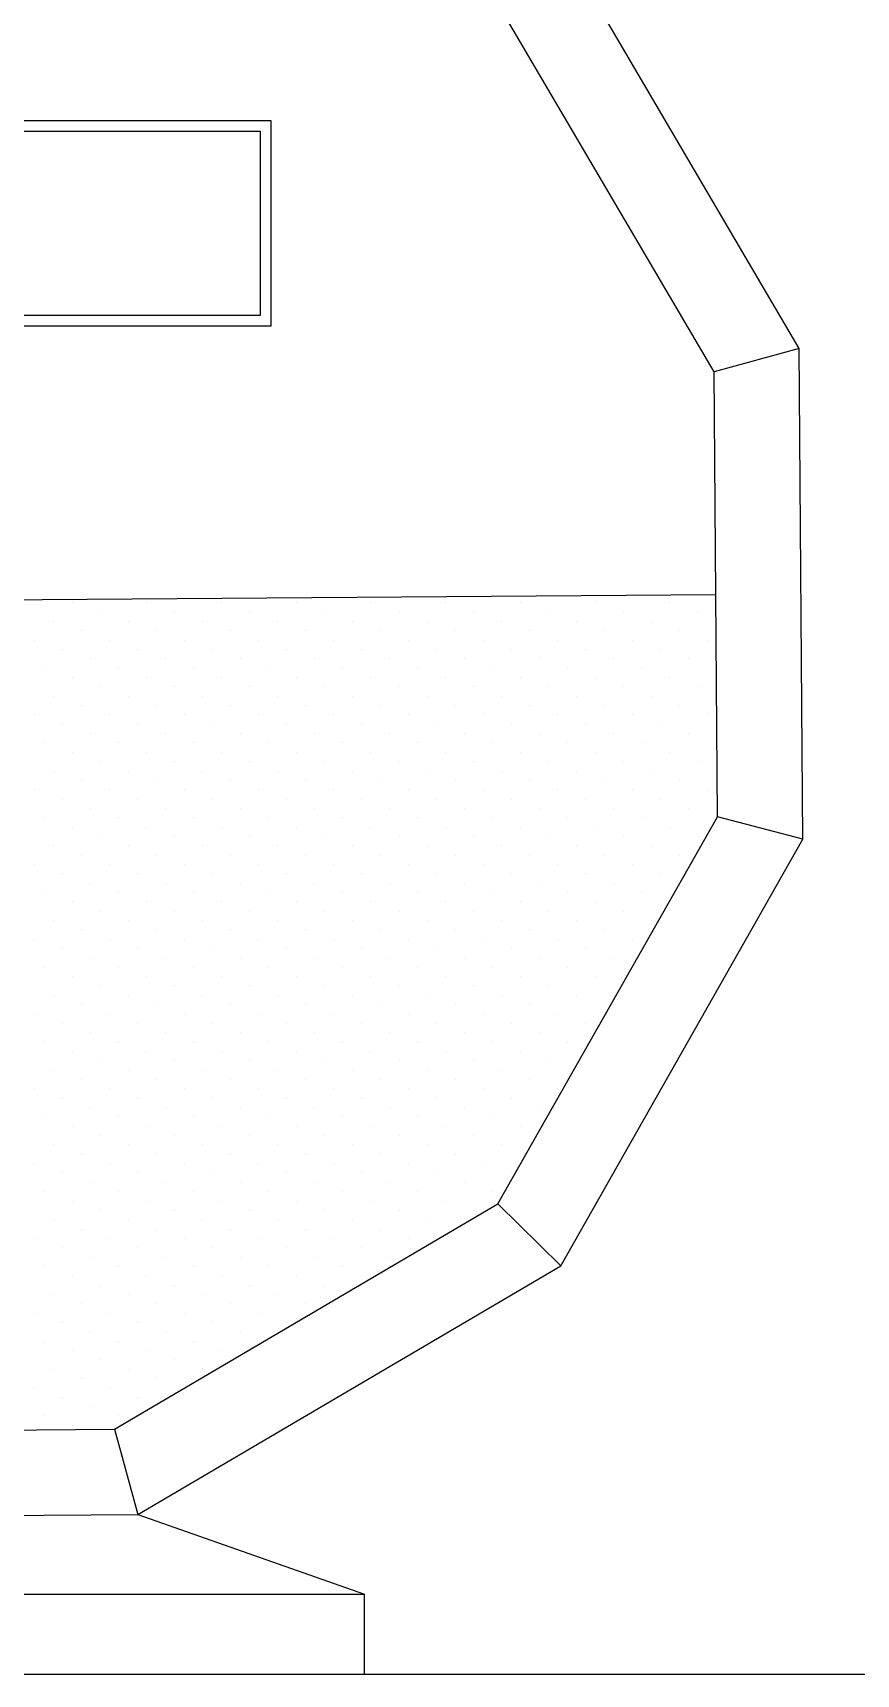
# Model space of a CAD drawing. Header units: millimetres. Extents: x 204800 to 233555, y -2285 to 8522.
# Drawn here: x 206089.5 to 206163.7, y 5848.9 to 5996.7 of the extents above; entities that cross this region are included whole.
import ezdxf

# ---------------------------------------------------------------- set-up
doc = ezdxf.new("R2010")
doc.units = ezdxf.units.MM
for name, color, linetype in [('DIM【标注】', 66, 'Continuous'), ('中线', 90, 'Continuous'), ('家具内线', 8, 'Continuous'), ('家具外线', 4, 'Continuous')]:
    doc.layers.add(name, color=color, linetype=linetype)

# ---------------------------------------------------------------- blocks, each defined once
blk = doc.blocks.new('MK-ZS-0300')
at = {"layer": '中线', "color": 251}
for p, q in [((68474.84, 4991.96, 1341.12), (68452.46, 5030.07, 1341.12)), ((68357.04, 5012.5, 1341.12), (68427.23, 5012.5, 1341.12)), ((68427.23, 5012.5, 1341.12), (68427.23, 4993.97, 1341.12)), ((68427.23, 4993.97, 1341.12), (68357.04, 4993.97, 1341.12)), ((68475.18, 4947.77, 1341.12), (68474.84, 4991.96, 1341.12)), ((68453.37, 4909.33, 1341.12), (68475.18, 4947.77, 1341.12)), ((68415.26, 4886.95, 1341.12), (68453.37, 4909.33, 1341.12)), ((68371.07, 4886.62, 1341.12), (68415.26, 4886.95, 1341.12)), ((68415.26, 4886.95, 1341.12), (68415.26, 4886.95, 1341.12)), ((68415.26, 4886.95, 1341.12), (68435.67, 4879.75, 1341.12)), ((68435.67, 4872.55, 1341.12), (68435.67, 4879.75, 1341.12)), ((68350.66, 4872.55, 1341.12), (68435.67, 4872.55, 1341.12))]:
    blk.add_line(p, q, dxfattribs=at)
at = {"layer": '家具内线', "color": 251, "ltscale": 500}
for p, q in [((68467.18, 4989.85, 1341.12), (68446.88, 5024.4, 1341.12)), ((68358, 5011.54, 1341.12), (68426.27, 5011.54, 1341.12)), ((68426.27, 5011.54, 1341.12), (68426.27, 4994.93, 1341.12)), ((68426.27, 4994.93, 1341.12), (68358, 4994.93, 1341.12)), ((68474.84, 4991.96, 1341.12), (68467.18, 4989.85, 1341.12)), ((68467.48, 4949.77, 1341.12), (68467.18, 4989.85, 1341.12)), ((68317.77, 4968.69, 1341.12), (68467.33, 4969.81, 1341.12)), ((68409.32, 4969.05, 1341.12), (68409.32, 4969.05, 1341.12)), ((68416.05, 4969.05, 1341.12), (68416.05, 4969.05, 1341.12)), ((68422.79, 4969.05, 1341.12), (68422.79, 4969.05, 1341.12)), ((68429.53, 4969.05, 1341.12), (68429.53, 4969.05, 1341.12)), ((68436.26, 4969.05, 1341.12), (68436.26, 4969.05, 1341.12)), ((68443, 4969.05, 1341.12), (68443, 4969.05, 1341.12)), ((68449.73, 4969.05, 1341.12), (68449.73, 4969.05, 1341.12)), ((68456.47, 4969.05, 1341.12), (68456.47, 4969.05, 1341.12)), ((68463.2, 4969.05, 1341.12), (68463.2, 4969.05, 1341.12)), ((68411.85, 4968.21, 1341.12), (68411.85, 4968.21, 1341.12)), ((68418.58, 4968.21, 1341.12), (68418.58, 4968.21, 1341.12)), ((68425.32, 4968.21, 1341.12), (68425.32, 4968.21, 1341.12)), ((68432.05, 4968.21, 1341.12), (68432.05, 4968.21, 1341.12)), ((68438.79, 4968.21, 1341.12), (68438.79, 4968.21, 1341.12)), ((68445.52, 4968.21, 1341.12), (68445.52, 4968.21, 1341.12)), ((68452.26, 4968.21, 1341.12), (68452.26, 4968.21, 1341.12)), ((68458.99, 4968.21, 1341.12), (68458.99, 4968.21, 1341.12)), ((68465.73, 4968.21, 1341.12), (68465.73, 4968.21, 1341.12)), ((68407.64, 4967.37, 1341.12), (68407.64, 4967.37, 1341.12)), ((68410.16, 4966.53, 1341.12), (68410.16, 4966.53, 1341.12)), ((68414.37, 4967.37, 1341.12), (68414.37, 4967.37, 1341.12)), ((68416.9, 4966.53, 1341.12), (68416.9, 4966.53, 1341.12)), ((68421.11, 4967.37, 1341.12), (68421.11, 4967.37, 1341.12)), ((68423.63, 4966.53, 1341.12), (68423.63, 4966.53, 1341.12)), ((68427.84, 4967.37, 1341.12), (68427.84, 4967.37, 1341.12)), ((68430.37, 4966.53, 1341.12), (68430.37, 4966.53, 1341.12)), ((68434.58, 4967.37, 1341.12), (68434.58, 4967.37, 1341.12)), ((68437.1, 4966.53, 1341.12), (68437.1, 4966.53, 1341.12)), ((68441.31, 4967.37, 1341.12), (68441.31, 4967.37, 1341.12)), ((68443.84, 4966.53, 1341.12), (68443.84, 4966.53, 1341.12)), ((68448.05, 4967.37, 1341.12), (68448.05, 4967.37, 1341.12)), ((68450.57, 4966.53, 1341.12), (68450.57, 4966.53, 1341.12)), ((68454.78, 4967.37, 1341.12), (68454.78, 4967.37, 1341.12)), ((68457.31, 4966.53, 1341.12), (68457.31, 4966.53, 1341.12)), ((68461.52, 4967.37, 1341.12), (68461.52, 4967.37, 1341.12)), ((68464.04, 4966.53, 1341.12), (68464.04, 4966.53, 1341.12)), ((68405.95, 4965.69, 1341.12), (68405.95, 4965.69, 1341.12)), ((68408.48, 4964.84, 1341.12), (68408.48, 4964.84, 1341.12)), ((68412.69, 4965.69, 1341.12), (68412.69, 4965.69, 1341.12)), ((68415.21, 4964.84, 1341.12), (68415.21, 4964.84, 1341.12)), ((68419.42, 4965.69, 1341.12), (68419.42, 4965.69, 1341.12)), ((68421.95, 4964.84, 1341.12), (68421.95, 4964.84, 1341.12)), ((68426.16, 4965.69, 1341.12), (68426.16, 4965.69, 1341.12)), ((68428.68, 4964.84, 1341.12), (68428.68, 4964.84, 1341.12)), ((68432.89, 4965.69, 1341.12), (68432.89, 4965.69, 1341.12)), ((68435.42, 4964.84, 1341.12), (68435.42, 4964.84, 1341.12)), ((68439.63, 4965.69, 1341.12), (68439.63, 4965.69, 1341.12)), ((68442.15, 4964.84, 1341.12), (68442.15, 4964.84, 1341.12)), ((68446.36, 4965.69, 1341.12), (68446.36, 4965.69, 1341.12)), ((68448.89, 4964.84, 1341.12), (68448.89, 4964.84, 1341.12)), ((68453.1, 4965.69, 1341.12), (68453.1, 4965.69, 1341.12)), ((68455.62, 4964.84, 1341.12), (68455.62, 4964.84, 1341.12)), ((68459.83, 4965.69, 1341.12), (68459.83, 4965.69, 1341.12)), ((68462.36, 4964.84, 1341.12), (68462.36, 4964.84, 1341.12)), ((68466.57, 4965.69, 1341.12), (68466.57, 4965.69, 1341.12)), ((68406.79, 4963.16, 1341.12), (68406.79, 4963.16, 1341.12)), ((68411, 4964, 1341.12), (68411, 4964, 1341.12)), ((68413.53, 4963.16, 1341.12), (68413.53, 4963.16, 1341.12)), ((68417.74, 4964, 1341.12), (68417.74, 4964, 1341.12)), ((68420.26, 4963.16, 1341.12), (68420.26, 4963.16, 1341.12)), ((68424.47, 4964, 1341.12), (68424.47, 4964, 1341.12)), ((68427, 4963.16, 1341.12), (68427, 4963.16, 1341.12)), ((68431.21, 4964, 1341.12), (68431.21, 4964, 1341.12)), ((68433.73, 4963.16, 1341.12), (68433.73, 4963.16, 1341.12)), ((68437.94, 4964, 1341.12), (68437.94, 4964, 1341.12)), ((68440.47, 4963.16, 1341.12), (68440.47, 4963.16, 1341.12)), ((68444.68, 4964, 1341.12), (68444.68, 4964, 1341.12)), ((68447.21, 4963.16, 1341.12), (68447.21, 4963.16, 1341.12)), ((68451.41, 4964, 1341.12), (68451.41, 4964, 1341.12)), ((68453.94, 4963.16, 1341.12), (68453.94, 4963.16, 1341.12)), ((68458.15, 4964, 1341.12), (68458.15, 4964, 1341.12)), ((68460.68, 4963.16, 1341.12), (68460.68, 4963.16, 1341.12)), ((68464.89, 4964, 1341.12), (68464.89, 4964, 1341.12)), ((68409.32, 4962.32, 1341.12), (68409.32, 4962.32, 1341.12)), ((68416.05, 4962.32, 1341.12), (68416.05, 4962.32, 1341.12)), ((68422.79, 4962.32, 1341.12), (68422.79, 4962.32, 1341.12)), ((68429.53, 4962.32, 1341.12), (68429.53, 4962.32, 1341.12)), ((68436.26, 4962.32, 1341.12), (68436.26, 4962.32, 1341.12)), ((68443, 4962.32, 1341.12), (68443, 4962.32, 1341.12)), ((68449.73, 4962.32, 1341.12), (68449.73, 4962.32, 1341.12)), ((68456.47, 4962.32, 1341.12), (68456.47, 4962.32, 1341.12)), ((68463.2, 4962.32, 1341.12), (68463.2, 4962.32, 1341.12)), ((68407.64, 4960.63, 1341.12), (68407.64, 4960.63, 1341.12)), ((68411.85, 4961.48, 1341.12), (68411.85, 4961.48, 1341.12)), ((68414.37, 4960.63, 1341.12), (68414.37, 4960.63, 1341.12)), ((68418.58, 4961.48, 1341.12), (68418.58, 4961.48, 1341.12)), ((68421.11, 4960.63, 1341.12), (68421.11, 4960.63, 1341.12)), ((68425.32, 4961.48, 1341.12), (68425.32, 4961.48, 1341.12)), ((68427.84, 4960.63, 1341.12), (68427.84, 4960.63, 1341.12)), ((68432.05, 4961.48, 1341.12), (68432.05, 4961.48, 1341.12)), ((68434.58, 4960.63, 1341.12), (68434.58, 4960.63, 1341.12)), ((68438.79, 4961.48, 1341.12), (68438.79, 4961.48, 1341.12)), ((68441.31, 4960.63, 1341.12), (68441.31, 4960.63, 1341.12)), ((68445.52, 4961.48, 1341.12), (68445.52, 4961.48, 1341.12)), ((68448.05, 4960.63, 1341.12), (68448.05, 4960.63, 1341.12)), ((68452.26, 4961.48, 1341.12), (68452.26, 4961.48, 1341.12)), ((68454.78, 4960.63, 1341.12), (68454.78, 4960.63, 1341.12)), ((68458.99, 4961.48, 1341.12), (68458.99, 4961.48, 1341.12)), ((68461.52, 4960.63, 1341.12), (68461.52, 4960.63, 1341.12)), ((68465.73, 4961.48, 1341.12), (68465.73, 4961.48, 1341.12)), ((68405.95, 4958.95, 1341.12), (68405.95, 4958.95, 1341.12)), ((68410.16, 4959.79, 1341.12), (68410.16, 4959.79, 1341.12)), ((68412.69, 4958.95, 1341.12), (68412.69, 4958.95, 1341.12)), ((68416.9, 4959.79, 1341.12), (68416.9, 4959.79, 1341.12)), ((68419.42, 4958.95, 1341.12), (68419.42, 4958.95, 1341.12)), ((68423.63, 4959.79, 1341.12), (68423.63, 4959.79, 1341.12)), ((68426.16, 4958.95, 1341.12), (68426.16, 4958.95, 1341.12)), ((68430.37, 4959.79, 1341.12), (68430.37, 4959.79, 1341.12)), ((68432.89, 4958.95, 1341.12), (68432.89, 4958.95, 1341.12)), ((68437.1, 4959.79, 1341.12), (68437.1, 4959.79, 1341.12)), ((68439.63, 4958.95, 1341.12), (68439.63, 4958.95, 1341.12)), ((68443.84, 4959.79, 1341.12), (68443.84, 4959.79, 1341.12)), ((68446.36, 4958.95, 1341.12), (68446.36, 4958.95, 1341.12)), ((68450.57, 4959.79, 1341.12), (68450.57, 4959.79, 1341.12)), ((68453.1, 4958.95, 1341.12), (68453.1, 4958.95, 1341.12)), ((68457.31, 4959.79, 1341.12), (68457.31, 4959.79, 1341.12)), ((68459.83, 4958.95, 1341.12), (68459.83, 4958.95, 1341.12)), ((68464.04, 4959.79, 1341.12), (68464.04, 4959.79, 1341.12)), ((68466.57, 4958.95, 1341.12), (68466.57, 4958.95, 1341.12)), ((68408.48, 4958.11, 1341.12), (68408.48, 4958.11, 1341.12)), ((68411, 4957.27, 1341.12), (68411, 4957.27, 1341.12)), ((68415.21, 4958.11, 1341.12), (68415.21, 4958.11, 1341.12)), ((68417.74, 4957.27, 1341.12), (68417.74, 4957.27, 1341.12)), ((68421.95, 4958.11, 1341.12), (68421.95, 4958.11, 1341.12)), ((68424.47, 4957.27, 1341.12), (68424.47, 4957.27, 1341.12)), ((68428.68, 4958.11, 1341.12), (68428.68, 4958.11, 1341.12)), ((68431.21, 4957.27, 1341.12), (68431.21, 4957.27, 1341.12)), ((68435.42, 4958.11, 1341.12), (68435.42, 4958.11, 1341.12)), ((68437.94, 4957.27, 1341.12), (68437.94, 4957.27, 1341.12)), ((68442.15, 4958.11, 1341.12), (68442.15, 4958.11, 1341.12)), ((68444.68, 4957.27, 1341.12), (68444.68, 4957.27, 1341.12)), ((68448.89, 4958.11, 1341.12), (68448.89, 4958.11, 1341.12)), ((68451.41, 4957.27, 1341.12), (68451.41, 4957.27, 1341.12)), ((68455.62, 4958.11, 1341.12), (68455.62, 4958.11, 1341.12)), ((68458.15, 4957.27, 1341.12), (68458.15, 4957.27, 1341.12)), ((68462.36, 4958.11, 1341.12), (68462.36, 4958.11, 1341.12)), ((68464.89, 4957.27, 1341.12), (68464.89, 4957.27, 1341.12)), ((68406.79, 4956.43, 1341.12), (68406.79, 4956.43, 1341.12)), ((68409.32, 4955.58, 1341.12), (68409.32, 4955.58, 1341.12)), ((68413.53, 4956.43, 1341.12), (68413.53, 4956.43, 1341.12)), ((68416.05, 4955.58, 1341.12), (68416.05, 4955.58, 1341.12)), ((68420.26, 4956.43, 1341.12), (68420.26, 4956.43, 1341.12)), ((68422.79, 4955.58, 1341.12), (68422.79, 4955.58, 1341.12)), ((68427, 4956.43, 1341.12), (68427, 4956.43, 1341.12)), ((68429.53, 4955.58, 1341.12), (68429.53, 4955.58, 1341.12)), ((68433.73, 4956.43, 1341.12), (68433.73, 4956.43, 1341.12)), ((68436.26, 4955.58, 1341.12), (68436.26, 4955.58, 1341.12)), ((68440.47, 4956.43, 1341.12), (68440.47, 4956.43, 1341.12)), ((68443, 4955.58, 1341.12), (68443, 4955.58, 1341.12)), ((68447.21, 4956.43, 1341.12), (68447.21, 4956.43, 1341.12)), ((68449.73, 4955.58, 1341.12), (68449.73, 4955.58, 1341.12)), ((68453.94, 4956.43, 1341.12), (68453.94, 4956.43, 1341.12)), ((68456.47, 4955.58, 1341.12), (68456.47, 4955.58, 1341.12)), ((68460.68, 4956.43, 1341.12), (68460.68, 4956.43, 1341.12)), ((68463.2, 4955.58, 1341.12), (68463.2, 4955.58, 1341.12)), ((68467.41, 4956.43, 1341.12), (68467.41, 4956.43, 1341.12)), ((68411.85, 4954.74, 1341.12), (68411.85, 4954.74, 1341.12)), ((68418.58, 4954.74, 1341.12), (68418.58, 4954.74, 1341.12)), ((68425.32, 4954.74, 1341.12), (68425.32, 4954.74, 1341.12)), ((68432.05, 4954.74, 1341.12), (68432.05, 4954.74, 1341.12)), ((68438.79, 4954.74, 1341.12), (68438.79, 4954.74, 1341.12)), ((68445.52, 4954.74, 1341.12), (68445.52, 4954.74, 1341.12)), ((68452.26, 4954.74, 1341.12), (68452.26, 4954.74, 1341.12)), ((68458.99, 4954.74, 1341.12), (68458.99, 4954.74, 1341.12)), ((68465.73, 4954.74, 1341.12), (68465.73, 4954.74, 1341.12)), ((68407.64, 4953.9, 1341.12), (68407.64, 4953.9, 1341.12)), ((68410.16, 4953.06, 1341.12), (68410.16, 4953.06, 1341.12)), ((68414.37, 4953.9, 1341.12), (68414.37, 4953.9, 1341.12)), ((68416.9, 4953.06, 1341.12), (68416.9, 4953.06, 1341.12)), ((68421.11, 4953.9, 1341.12), (68421.11, 4953.9, 1341.12)), ((68423.63, 4953.06, 1341.12), (68423.63, 4953.06, 1341.12)), ((68427.84, 4953.9, 1341.12), (68427.84, 4953.9, 1341.12)), ((68430.37, 4953.06, 1341.12), (68430.37, 4953.06, 1341.12)), ((68434.58, 4953.9, 1341.12), (68434.58, 4953.9, 1341.12)), ((68437.1, 4953.06, 1341.12), (68437.1, 4953.06, 1341.12)), ((68441.31, 4953.9, 1341.12), (68441.31, 4953.9, 1341.12)), ((68443.84, 4953.06, 1341.12), (68443.84, 4953.06, 1341.12)), ((68448.05, 4953.9, 1341.12), (68448.05, 4953.9, 1341.12)), ((68450.57, 4953.06, 1341.12), (68450.57, 4953.06, 1341.12)), ((68454.78, 4953.9, 1341.12), (68454.78, 4953.9, 1341.12)), ((68457.31, 4953.06, 1341.12), (68457.31, 4953.06, 1341.12)), ((68461.52, 4953.9, 1341.12), (68461.52, 4953.9, 1341.12)), ((68464.04, 4953.06, 1341.12), (68464.04, 4953.06, 1341.12)), ((68405.95, 4952.22, 1341.12), (68405.95, 4952.22, 1341.12)), ((68408.48, 4951.37, 1341.12), (68408.48, 4951.37, 1341.12)), ((68412.69, 4952.22, 1341.12), (68412.69, 4952.22, 1341.12)), ((68415.21, 4951.37, 1341.12), (68415.21, 4951.37, 1341.12)), ((68419.42, 4952.22, 1341.12), (68419.42, 4952.22, 1341.12)), ((68421.95, 4951.37, 1341.12), (68421.95, 4951.37, 1341.12)), ((68426.16, 4952.22, 1341.12), (68426.16, 4952.22, 1341.12)), ((68428.68, 4951.37, 1341.12), (68428.68, 4951.37, 1341.12)), ((68432.89, 4952.22, 1341.12), (68432.89, 4952.22, 1341.12)), ((68435.42, 4951.37, 1341.12), (68435.42, 4951.37, 1341.12)), ((68439.63, 4952.22, 1341.12), (68439.63, 4952.22, 1341.12)), ((68442.15, 4951.37, 1341.12), (68442.15, 4951.37, 1341.12)), ((68446.36, 4952.22, 1341.12), (68446.36, 4952.22, 1341.12)), ((68448.89, 4951.37, 1341.12), (68448.89, 4951.37, 1341.12)), ((68453.1, 4952.22, 1341.12), (68453.1, 4952.22, 1341.12)), ((68455.62, 4951.37, 1341.12), (68455.62, 4951.37, 1341.12)), ((68459.83, 4952.22, 1341.12), (68459.83, 4952.22, 1341.12)), ((68462.36, 4951.37, 1341.12), (68462.36, 4951.37, 1341.12)), ((68466.57, 4952.22, 1341.12), (68466.57, 4952.22, 1341.12)), ((68406.79, 4949.69, 1341.12), (68406.79, 4949.69, 1341.12)), ((68411, 4950.53, 1341.12), (68411, 4950.53, 1341.12)), ((68413.53, 4949.69, 1341.12), (68413.53, 4949.69, 1341.12)), ((68417.74, 4950.53, 1341.12), (68417.74, 4950.53, 1341.12)), ((68420.26, 4949.69, 1341.12), (68420.26, 4949.69, 1341.12)), ((68424.47, 4950.53, 1341.12), (68424.47, 4950.53, 1341.12)), ((68427, 4949.69, 1341.12), (68427, 4949.69, 1341.12)), ((68431.21, 4950.53, 1341.12), (68431.21, 4950.53, 1341.12)), ((68433.73, 4949.69, 1341.12), (68433.73, 4949.69, 1341.12)), ((68437.94, 4950.53, 1341.12), (68437.94, 4950.53, 1341.12)), ((68440.47, 4949.69, 1341.12), (68440.47, 4949.69, 1341.12)), ((68444.68, 4950.53, 1341.12), (68444.68, 4950.53, 1341.12)), ((68447.21, 4949.69, 1341.12), (68447.21, 4949.69, 1341.12)), ((68447.7, 4914.91, 1341.12), (68467.48, 4949.77, 1341.12)), ((68451.41, 4950.53, 1341.12), (68451.41, 4950.53, 1341.12)), ((68453.94, 4949.69, 1341.12), (68453.94, 4949.69, 1341.12)), ((68458.15, 4950.53, 1341.12), (68458.15, 4950.53, 1341.12)), ((68460.68, 4949.69, 1341.12), (68460.68, 4949.69, 1341.12)), ((68464.89, 4950.53, 1341.12), (68464.89, 4950.53, 1341.12)), ((68467.41, 4949.69, 1341.12), (68467.41, 4949.69, 1341.12)), ((68475.18, 4947.77, 1341.12), (68467.48, 4949.77, 1341.12)), ((68409.32, 4948.85, 1341.12), (68409.32, 4948.85, 1341.12)), ((68416.05, 4948.85, 1341.12), (68416.05, 4948.85, 1341.12)), ((68422.79, 4948.85, 1341.12), (68422.79, 4948.85, 1341.12)), ((68429.53, 4948.85, 1341.12), (68429.53, 4948.85, 1341.12)), ((68436.26, 4948.85, 1341.12), (68436.26, 4948.85, 1341.12)), ((68443, 4948.85, 1341.12), (68443, 4948.85, 1341.12)), ((68449.73, 4948.85, 1341.12), (68449.73, 4948.85, 1341.12)), ((68456.47, 4948.85, 1341.12), (68456.47, 4948.85, 1341.12)), ((68463.2, 4948.85, 1341.12), (68463.2, 4948.85, 1341.12)), ((68407.64, 4947.16, 1341.12), (68407.64, 4947.16, 1341.12)), ((68411.85, 4948.01, 1341.12), (68411.85, 4948.01, 1341.12)), ((68414.37, 4947.16, 1341.12), (68414.37, 4947.16, 1341.12)), ((68418.58, 4948.01, 1341.12), (68418.58, 4948.01, 1341.12)), ((68421.11, 4947.16, 1341.12), (68421.11, 4947.16, 1341.12)), ((68425.32, 4948.01, 1341.12), (68425.32, 4948.01, 1341.12)), ((68427.84, 4947.16, 1341.12), (68427.84, 4947.16, 1341.12)), ((68432.05, 4948.01, 1341.12), (68432.05, 4948.01, 1341.12)), ((68434.58, 4947.16, 1341.12), (68434.58, 4947.16, 1341.12)), ((68438.79, 4948.01, 1341.12), (68438.79, 4948.01, 1341.12)), ((68441.31, 4947.16, 1341.12), (68441.31, 4947.16, 1341.12)), ((68445.52, 4948.01, 1341.12), (68445.52, 4948.01, 1341.12)), ((68448.05, 4947.16, 1341.12), (68448.05, 4947.16, 1341.12)), ((68452.26, 4948.01, 1341.12), (68452.26, 4948.01, 1341.12)), ((68454.78, 4947.16, 1341.12), (68454.78, 4947.16, 1341.12)), ((68458.99, 4948.01, 1341.12), (68458.99, 4948.01, 1341.12)), ((68461.52, 4947.16, 1341.12), (68461.52, 4947.16, 1341.12)), ((68465.73, 4948.01, 1341.12), (68465.73, 4948.01, 1341.12)), ((68405.95, 4945.48, 1341.12), (68405.95, 4945.48, 1341.12)), ((68410.16, 4946.32, 1341.12), (68410.16, 4946.32, 1341.12)), ((68412.69, 4945.48, 1341.12), (68412.69, 4945.48, 1341.12)), ((68416.9, 4946.32, 1341.12), (68416.9, 4946.32, 1341.12)), ((68419.42, 4945.48, 1341.12), (68419.42, 4945.48, 1341.12)), ((68423.63, 4946.32, 1341.12), (68423.63, 4946.32, 1341.12)), ((68426.16, 4945.48, 1341.12), (68426.16, 4945.48, 1341.12)), ((68430.37, 4946.32, 1341.12), (68430.37, 4946.32, 1341.12)), ((68432.89, 4945.48, 1341.12), (68432.89, 4945.48, 1341.12)), ((68437.1, 4946.32, 1341.12), (68437.1, 4946.32, 1341.12)), ((68439.63, 4945.48, 1341.12), (68439.63, 4945.48, 1341.12)), ((68443.84, 4946.32, 1341.12), (68443.84, 4946.32, 1341.12)), ((68446.36, 4945.48, 1341.12), (68446.36, 4945.48, 1341.12)), ((68450.57, 4946.32, 1341.12), (68450.57, 4946.32, 1341.12)), ((68453.1, 4945.48, 1341.12), (68453.1, 4945.48, 1341.12)), ((68457.31, 4946.32, 1341.12), (68457.31, 4946.32, 1341.12)), ((68459.83, 4945.48, 1341.12), (68459.83, 4945.48, 1341.12)), ((68464.04, 4946.32, 1341.12), (68464.04, 4946.32, 1341.12)), ((68408.48, 4944.64, 1341.12), (68408.48, 4944.64, 1341.12)), ((68411, 4943.8, 1341.12), (68411, 4943.8, 1341.12)), ((68415.21, 4944.64, 1341.12), (68415.21, 4944.64, 1341.12)), ((68417.74, 4943.8, 1341.12), (68417.74, 4943.8, 1341.12)), ((68421.95, 4944.64, 1341.12), (68421.95, 4944.64, 1341.12)), ((68424.47, 4943.8, 1341.12), (68424.47, 4943.8, 1341.12)), ((68428.68, 4944.64, 1341.12), (68428.68, 4944.64, 1341.12)), ((68431.21, 4943.8, 1341.12), (68431.21, 4943.8, 1341.12)), ((68435.42, 4944.64, 1341.12), (68435.42, 4944.64, 1341.12)), ((68437.94, 4943.8, 1341.12), (68437.94, 4943.8, 1341.12)), ((68442.15, 4944.64, 1341.12), (68442.15, 4944.64, 1341.12)), ((68444.68, 4943.8, 1341.12), (68444.68, 4943.8, 1341.12)), ((68448.89, 4944.64, 1341.12), (68448.89, 4944.64, 1341.12)), ((68451.41, 4943.8, 1341.12), (68451.41, 4943.8, 1341.12)), ((68455.62, 4944.64, 1341.12), (68455.62, 4944.64, 1341.12)), ((68458.15, 4943.8, 1341.12), (68458.15, 4943.8, 1341.12)), ((68462.36, 4944.64, 1341.12), (68462.36, 4944.64, 1341.12)), ((68406.79, 4942.95, 1341.12), (68406.79, 4942.95, 1341.12)), ((68413.53, 4942.95, 1341.12), (68413.53, 4942.95, 1341.12)), ((68420.26, 4942.95, 1341.12), (68420.26, 4942.95, 1341.12)), ((68427, 4942.95, 1341.12), (68427, 4942.95, 1341.12)), ((68433.73, 4942.95, 1341.12), (68433.73, 4942.95, 1341.12)), ((68440.47, 4942.95, 1341.12), (68440.47, 4942.95, 1341.12)), ((68447.21, 4942.95, 1341.12), (68447.21, 4942.95, 1341.12)), ((68453.94, 4942.95, 1341.12), (68453.94, 4942.95, 1341.12)), ((68460.68, 4942.95, 1341.12), (68460.68, 4942.95, 1341.12)), ((68409.32, 4942.11, 1341.12), (68409.32, 4942.11, 1341.12)), ((68411.85, 4941.27, 1341.12), (68411.85, 4941.27, 1341.12)), ((68416.05, 4942.11, 1341.12), (68416.05, 4942.11, 1341.12)), ((68418.58, 4941.27, 1341.12), (68418.58, 4941.27, 1341.12)), ((68422.79, 4942.11, 1341.12), (68422.79, 4942.11, 1341.12)), ((68425.32, 4941.27, 1341.12), (68425.32, 4941.27, 1341.12)), ((68429.53, 4942.11, 1341.12), (68429.53, 4942.11, 1341.12)), ((68432.05, 4941.27, 1341.12), (68432.05, 4941.27, 1341.12)), ((68436.26, 4942.11, 1341.12), (68436.26, 4942.11, 1341.12)), ((68438.79, 4941.27, 1341.12), (68438.79, 4941.27, 1341.12)), ((68443, 4942.11, 1341.12), (68443, 4942.11, 1341.12)), ((68445.52, 4941.27, 1341.12), (68445.52, 4941.27, 1341.12)), ((68449.73, 4942.11, 1341.12), (68449.73, 4942.11, 1341.12)), ((68452.26, 4941.27, 1341.12), (68452.26, 4941.27, 1341.12)), ((68456.47, 4942.11, 1341.12), (68456.47, 4942.11, 1341.12)), ((68458.99, 4941.27, 1341.12), (68458.99, 4941.27, 1341.12)), ((68407.64, 4940.43, 1341.12), (68407.64, 4940.43, 1341.12)), ((68410.16, 4939.59, 1341.12), (68410.16, 4939.59, 1341.12)), ((68414.37, 4940.43, 1341.12), (68414.37, 4940.43, 1341.12)), ((68416.9, 4939.59, 1341.12), (68416.9, 4939.59, 1341.12)), ((68421.11, 4940.43, 1341.12), (68421.11, 4940.43, 1341.12)), ((68423.63, 4939.59, 1341.12), (68423.63, 4939.59, 1341.12)), ((68427.84, 4940.43, 1341.12), (68427.84, 4940.43, 1341.12)), ((68430.37, 4939.59, 1341.12), (68430.37, 4939.59, 1341.12)), ((68434.58, 4940.43, 1341.12), (68434.58, 4940.43, 1341.12)), ((68437.1, 4939.59, 1341.12), (68437.1, 4939.59, 1341.12)), ((68441.31, 4940.43, 1341.12), (68441.31, 4940.43, 1341.12)), ((68443.84, 4939.59, 1341.12), (68443.84, 4939.59, 1341.12)), ((68448.05, 4940.43, 1341.12), (68448.05, 4940.43, 1341.12)), ((68450.57, 4939.59, 1341.12), (68450.57, 4939.59, 1341.12)), ((68454.78, 4940.43, 1341.12), (68454.78, 4940.43, 1341.12)), ((68457.31, 4939.59, 1341.12), (68457.31, 4939.59, 1341.12)), ((68461.52, 4940.43, 1341.12), (68461.52, 4940.43, 1341.12)), ((68405.95, 4938.75, 1341.12), (68405.95, 4938.75, 1341.12)), ((68408.48, 4937.9, 1341.12), (68408.48, 4937.9, 1341.12)), ((68412.69, 4938.75, 1341.12), (68412.69, 4938.75, 1341.12)), ((68415.21, 4937.9, 1341.12), (68415.21, 4937.9, 1341.12)), ((68419.42, 4938.75, 1341.12), (68419.42, 4938.75, 1341.12)), ((68421.95, 4937.9, 1341.12), (68421.95, 4937.9, 1341.12)), ((68426.16, 4938.75, 1341.12), (68426.16, 4938.75, 1341.12)), ((68428.68, 4937.9, 1341.12), (68428.68, 4937.9, 1341.12)), ((68432.89, 4938.75, 1341.12), (68432.89, 4938.75, 1341.12)), ((68435.42, 4937.9, 1341.12), (68435.42, 4937.9, 1341.12)), ((68439.63, 4938.75, 1341.12), (68439.63, 4938.75, 1341.12)), ((68442.15, 4937.9, 1341.12), (68442.15, 4937.9, 1341.12)), ((68446.36, 4938.75, 1341.12), (68446.36, 4938.75, 1341.12)), ((68448.89, 4937.9, 1341.12), (68448.89, 4937.9, 1341.12)), ((68453.1, 4938.75, 1341.12), (68453.1, 4938.75, 1341.12)), ((68455.62, 4937.9, 1341.12), (68455.62, 4937.9, 1341.12)), ((68459.83, 4938.75, 1341.12), (68459.83, 4938.75, 1341.12)), ((68411, 4937.06, 1341.12), (68411, 4937.06, 1341.12)), ((68417.74, 4937.06, 1341.12), (68417.74, 4937.06, 1341.12)), ((68424.47, 4937.06, 1341.12), (68424.47, 4937.06, 1341.12)), ((68431.21, 4937.06, 1341.12), (68431.21, 4937.06, 1341.12)), ((68437.94, 4937.06, 1341.12), (68437.94, 4937.06, 1341.12)), ((68444.68, 4937.06, 1341.12), (68444.68, 4937.06, 1341.12)), ((68451.41, 4937.06, 1341.12), (68451.41, 4937.06, 1341.12)), ((68458.15, 4937.06, 1341.12), (68458.15, 4937.06, 1341.12)), ((68406.79, 4936.22, 1341.12), (68406.79, 4936.22, 1341.12)), ((68409.32, 4935.38, 1341.12), (68409.32, 4935.38, 1341.12)), ((68413.53, 4936.22, 1341.12), (68413.53, 4936.22, 1341.12)), ((68416.05, 4935.38, 1341.12), (68416.05, 4935.38, 1341.12)), ((68420.26, 4936.22, 1341.12), (68420.26, 4936.22, 1341.12)), ((68422.79, 4935.38, 1341.12), (68422.79, 4935.38, 1341.12)), ((68427, 4936.22, 1341.12), (68427, 4936.22, 1341.12)), ((68429.53, 4935.38, 1341.12), (68429.53, 4935.38, 1341.12)), ((68433.73, 4936.22, 1341.12), (68433.73, 4936.22, 1341.12)), ((68436.26, 4935.38, 1341.12), (68436.26, 4935.38, 1341.12)), ((68440.47, 4936.22, 1341.12), (68440.47, 4936.22, 1341.12)), ((68443, 4935.38, 1341.12), (68443, 4935.38, 1341.12)), ((68447.21, 4936.22, 1341.12), (68447.21, 4936.22, 1341.12)), ((68449.73, 4935.38, 1341.12), (68449.73, 4935.38, 1341.12)), ((68453.94, 4936.22, 1341.12), (68453.94, 4936.22, 1341.12)), ((68456.47, 4935.38, 1341.12), (68456.47, 4935.38, 1341.12)), ((68407.64, 4933.69, 1341.12), (68407.64, 4933.69, 1341.12)), ((68411.85, 4934.54, 1341.12), (68411.85, 4934.54, 1341.12)), ((68414.37, 4933.69, 1341.12), (68414.37, 4933.69, 1341.12)), ((68418.58, 4934.54, 1341.12), (68418.58, 4934.54, 1341.12)), ((68421.11, 4933.69, 1341.12), (68421.11, 4933.69, 1341.12)), ((68425.32, 4934.54, 1341.12), (68425.32, 4934.54, 1341.12)), ((68427.84, 4933.69, 1341.12), (68427.84, 4933.69, 1341.12)), ((68432.05, 4934.54, 1341.12), (68432.05, 4934.54, 1341.12)), ((68434.58, 4933.69, 1341.12), (68434.58, 4933.69, 1341.12)), ((68438.79, 4934.54, 1341.12), (68438.79, 4934.54, 1341.12)), ((68441.31, 4933.69, 1341.12), (68441.31, 4933.69, 1341.12)), ((68445.52, 4934.54, 1341.12), (68445.52, 4934.54, 1341.12)), ((68448.05, 4933.69, 1341.12), (68448.05, 4933.69, 1341.12)), ((68452.26, 4934.54, 1341.12), (68452.26, 4934.54, 1341.12)), ((68454.78, 4933.69, 1341.12), (68454.78, 4933.69, 1341.12)), ((68405.95, 4932.01, 1341.12), (68405.95, 4932.01, 1341.12)), ((68410.16, 4932.85, 1341.12), (68410.16, 4932.85, 1341.12)), ((68412.69, 4932.01, 1341.12), (68412.69, 4932.01, 1341.12)), ((68416.9, 4932.85, 1341.12), (68416.9, 4932.85, 1341.12)), ((68419.42, 4932.01, 1341.12), (68419.42, 4932.01, 1341.12)), ((68423.63, 4932.85, 1341.12), (68423.63, 4932.85, 1341.12)), ((68426.16, 4932.01, 1341.12), (68426.16, 4932.01, 1341.12)), ((68430.37, 4932.85, 1341.12), (68430.37, 4932.85, 1341.12)), ((68432.89, 4932.01, 1341.12), (68432.89, 4932.01, 1341.12)), ((68437.1, 4932.85, 1341.12), (68437.1, 4932.85, 1341.12)), ((68439.63, 4932.01, 1341.12), (68439.63, 4932.01, 1341.12)), ((68443.84, 4932.85, 1341.12), (68443.84, 4932.85, 1341.12)), ((68446.36, 4932.01, 1341.12), (68446.36, 4932.01, 1341.12)), ((68450.57, 4932.85, 1341.12), (68450.57, 4932.85, 1341.12)), ((68453.1, 4932.01, 1341.12), (68453.1, 4932.01, 1341.12)), ((68457.31, 4932.85, 1341.12), (68457.31, 4932.85, 1341.12)), ((68408.48, 4931.17, 1341.12), (68408.48, 4931.17, 1341.12)), ((68415.21, 4931.17, 1341.12), (68415.21, 4931.17, 1341.12)), ((68421.95, 4931.17, 1341.12), (68421.95, 4931.17, 1341.12)), ((68428.68, 4931.17, 1341.12), (68428.68, 4931.17, 1341.12)), ((68435.42, 4931.17, 1341.12), (68435.42, 4931.17, 1341.12)), ((68442.15, 4931.17, 1341.12), (68442.15, 4931.17, 1341.12)), ((68448.89, 4931.17, 1341.12), (68448.89, 4931.17, 1341.12)), ((68455.62, 4931.17, 1341.12), (68455.62, 4931.17, 1341.12)), ((68406.79, 4929.48, 1341.12), (68406.79, 4929.48, 1341.12)), ((68411, 4930.33, 1341.12), (68411, 4930.33, 1341.12)), ((68413.53, 4929.48, 1341.12), (68413.53, 4929.48, 1341.12)), ((68417.74, 4930.33, 1341.12), (68417.74, 4930.33, 1341.12)), ((68420.26, 4929.48, 1341.12), (68420.26, 4929.48, 1341.12)), ((68424.47, 4930.33, 1341.12), (68424.47, 4930.33, 1341.12)), ((68427, 4929.48, 1341.12), (68427, 4929.48, 1341.12)), ((68431.21, 4930.33, 1341.12), (68431.21, 4930.33, 1341.12)), ((68433.73, 4929.48, 1341.12), (68433.73, 4929.48, 1341.12)), ((68437.94, 4930.33, 1341.12), (68437.94, 4930.33, 1341.12)), ((68440.47, 4929.48, 1341.12), (68440.47, 4929.48, 1341.12)), ((68444.68, 4930.33, 1341.12), (68444.68, 4930.33, 1341.12)), ((68447.21, 4929.48, 1341.12), (68447.21, 4929.48, 1341.12)), ((68451.41, 4930.33, 1341.12), (68451.41, 4930.33, 1341.12)), ((68453.94, 4929.48, 1341.12), (68453.94, 4929.48, 1341.12)), ((68409.32, 4928.64, 1341.12), (68409.32, 4928.64, 1341.12)), ((68411.85, 4927.8, 1341.12), (68411.85, 4927.8, 1341.12)), ((68416.05, 4928.64, 1341.12), (68416.05, 4928.64, 1341.12)), ((68418.58, 4927.8, 1341.12), (68418.58, 4927.8, 1341.12)), ((68422.79, 4928.64, 1341.12), (68422.79, 4928.64, 1341.12)), ((68425.32, 4927.8, 1341.12), (68425.32, 4927.8, 1341.12)), ((68429.53, 4928.64, 1341.12), (68429.53, 4928.64, 1341.12)), ((68432.05, 4927.8, 1341.12), (68432.05, 4927.8, 1341.12)), ((68436.26, 4928.64, 1341.12), (68436.26, 4928.64, 1341.12)), ((68438.79, 4927.8, 1341.12), (68438.79, 4927.8, 1341.12)), ((68443, 4928.64, 1341.12), (68443, 4928.64, 1341.12)), ((68445.52, 4927.8, 1341.12), (68445.52, 4927.8, 1341.12)), ((68449.73, 4928.64, 1341.12), (68449.73, 4928.64, 1341.12)), ((68452.26, 4927.8, 1341.12), (68452.26, 4927.8, 1341.12)), ((68407.64, 4926.96, 1341.12), (68407.64, 4926.96, 1341.12)), ((68410.16, 4926.12, 1341.12), (68410.16, 4926.12, 1341.12)), ((68414.37, 4926.96, 1341.12), (68414.37, 4926.96, 1341.12)), ((68416.9, 4926.12, 1341.12), (68416.9, 4926.12, 1341.12)), ((68421.11, 4926.96, 1341.12), (68421.11, 4926.96, 1341.12)), ((68423.63, 4926.12, 1341.12), (68423.63, 4926.12, 1341.12)), ((68427.84, 4926.96, 1341.12), (68427.84, 4926.96, 1341.12)), ((68430.37, 4926.12, 1341.12), (68430.37, 4926.12, 1341.12)), ((68434.58, 4926.96, 1341.12), (68434.58, 4926.96, 1341.12)), ((68437.1, 4926.12, 1341.12), (68437.1, 4926.12, 1341.12)), ((68441.31, 4926.96, 1341.12), (68441.31, 4926.96, 1341.12)), ((68443.84, 4926.12, 1341.12), (68443.84, 4926.12, 1341.12)), ((68448.05, 4926.96, 1341.12), (68448.05, 4926.96, 1341.12)), ((68450.57, 4926.12, 1341.12), (68450.57, 4926.12, 1341.12)), ((68405.95, 4925.27, 1341.12), (68405.95, 4925.27, 1341.12)), ((68412.69, 4925.27, 1341.12), (68412.69, 4925.27, 1341.12)), ((68419.42, 4925.27, 1341.12), (68419.42, 4925.27, 1341.12)), ((68426.16, 4925.27, 1341.12), (68426.16, 4925.27, 1341.12)), ((68432.89, 4925.27, 1341.12), (68432.89, 4925.27, 1341.12)), ((68439.63, 4925.27, 1341.12), (68439.63, 4925.27, 1341.12)), ((68446.36, 4925.27, 1341.12), (68446.36, 4925.27, 1341.12)), ((68453.1, 4925.27, 1341.12), (68453.1, 4925.27, 1341.12)), ((68408.48, 4924.43, 1341.12), (68408.48, 4924.43, 1341.12)), ((68411, 4923.59, 1341.12), (68411, 4923.59, 1341.12)), ((68415.21, 4924.43, 1341.12), (68415.21, 4924.43, 1341.12)), ((68417.74, 4923.59, 1341.12), (68417.74, 4923.59, 1341.12)), ((68421.95, 4924.43, 1341.12), (68421.95, 4924.43, 1341.12)), ((68424.47, 4923.59, 1341.12), (68424.47, 4923.59, 1341.12)), ((68428.68, 4924.43, 1341.12), (68428.68, 4924.43, 1341.12)), ((68431.21, 4923.59, 1341.12), (68431.21, 4923.59, 1341.12)), ((68435.42, 4924.43, 1341.12), (68435.42, 4924.43, 1341.12)), ((68437.94, 4923.59, 1341.12), (68437.94, 4923.59, 1341.12)), ((68442.15, 4924.43, 1341.12), (68442.15, 4924.43, 1341.12)), ((68444.68, 4923.59, 1341.12), (68444.68, 4923.59, 1341.12)), ((68448.89, 4924.43, 1341.12), (68448.89, 4924.43, 1341.12)), ((68451.41, 4923.59, 1341.12), (68451.41, 4923.59, 1341.12)), ((68406.79, 4922.75, 1341.12), (68406.79, 4922.75, 1341.12)), ((68409.32, 4921.91, 1341.12), (68409.32, 4921.91, 1341.12)), ((68413.53, 4922.75, 1341.12), (68413.53, 4922.75, 1341.12)), ((68416.05, 4921.91, 1341.12), (68416.05, 4921.91, 1341.12)), ((68420.26, 4922.75, 1341.12), (68420.26, 4922.75, 1341.12)), ((68422.79, 4921.91, 1341.12), (68422.79, 4921.91, 1341.12)), ((68427, 4922.75, 1341.12), (68427, 4922.75, 1341.12)), ((68429.53, 4921.91, 1341.12), (68429.53, 4921.91, 1341.12)), ((68433.73, 4922.75, 1341.12), (68433.73, 4922.75, 1341.12)), ((68436.26, 4921.91, 1341.12), (68436.26, 4921.91, 1341.12)), ((68440.47, 4922.75, 1341.12), (68440.47, 4922.75, 1341.12)), ((68443, 4921.91, 1341.12), (68443, 4921.91, 1341.12)), ((68447.21, 4922.75, 1341.12), (68447.21, 4922.75, 1341.12)), ((68449.73, 4921.91, 1341.12), (68449.73, 4921.91, 1341.12)), ((68407.64, 4920.22, 1341.12), (68407.64, 4920.22, 1341.12)), ((68411.85, 4921.07, 1341.12), (68411.85, 4921.07, 1341.12)), ((68414.37, 4920.22, 1341.12), (68414.37, 4920.22, 1341.12)), ((68418.58, 4921.07, 1341.12), (68418.58, 4921.07, 1341.12)), ((68421.11, 4920.22, 1341.12), (68421.11, 4920.22, 1341.12)), ((68425.32, 4921.07, 1341.12), (68425.32, 4921.07, 1341.12)), ((68427.84, 4920.22, 1341.12), (68427.84, 4920.22, 1341.12)), ((68432.05, 4921.07, 1341.12), (68432.05, 4921.07, 1341.12)), ((68434.58, 4920.22, 1341.12), (68434.58, 4920.22, 1341.12)), ((68438.79, 4921.07, 1341.12), (68438.79, 4921.07, 1341.12)), ((68441.31, 4920.22, 1341.12), (68441.31, 4920.22, 1341.12)), ((68445.52, 4921.07, 1341.12), (68445.52, 4921.07, 1341.12)), ((68448.05, 4920.22, 1341.12), (68448.05, 4920.22, 1341.12)), ((68410.16, 4919.38, 1341.12), (68410.16, 4919.38, 1341.12)), ((68416.9, 4919.38, 1341.12), (68416.9, 4919.38, 1341.12)), ((68423.63, 4919.38, 1341.12), (68423.63, 4919.38, 1341.12)), ((68430.37, 4919.38, 1341.12), (68430.37, 4919.38, 1341.12)), ((68437.1, 4919.38, 1341.12), (68437.1, 4919.38, 1341.12)), ((68443.84, 4919.38, 1341.12), (68443.84, 4919.38, 1341.12)), ((68405.95, 4918.54, 1341.12), (68405.95, 4918.54, 1341.12)), ((68408.48, 4917.7, 1341.12), (68408.48, 4917.7, 1341.12)), ((68412.69, 4918.54, 1341.12), (68412.69, 4918.54, 1341.12)), ((68415.21, 4917.7, 1341.12), (68415.21, 4917.7, 1341.12)), ((68419.42, 4918.54, 1341.12), (68419.42, 4918.54, 1341.12)), ((68421.95, 4917.7, 1341.12), (68421.95, 4917.7, 1341.12)), ((68426.16, 4918.54, 1341.12), (68426.16, 4918.54, 1341.12)), ((68428.68, 4917.7, 1341.12), (68428.68, 4917.7, 1341.12)), ((68432.89, 4918.54, 1341.12), (68432.89, 4918.54, 1341.12)), ((68435.42, 4917.7, 1341.12), (68435.42, 4917.7, 1341.12)), ((68439.63, 4918.54, 1341.12), (68439.63, 4918.54, 1341.12)), ((68442.15, 4917.7, 1341.12), (68442.15, 4917.7, 1341.12)), ((68446.36, 4918.54, 1341.12), (68446.36, 4918.54, 1341.12)), ((68448.89, 4917.7, 1341.12), (68448.89, 4917.7, 1341.12)), ((68406.79, 4916.01, 1341.12), (68406.79, 4916.01, 1341.12)), ((68411, 4916.86, 1341.12), (68411, 4916.86, 1341.12)), ((68413.53, 4916.01, 1341.12), (68413.53, 4916.01, 1341.12)), ((68417.74, 4916.86, 1341.12), (68417.74, 4916.86, 1341.12)), ((68420.26, 4916.01, 1341.12), (68420.26, 4916.01, 1341.12)), ((68424.47, 4916.86, 1341.12), (68424.47, 4916.86, 1341.12)), ((68427, 4916.01, 1341.12), (68427, 4916.01, 1341.12)), ((68431.21, 4916.86, 1341.12), (68431.21, 4916.86, 1341.12)), ((68433.73, 4916.01, 1341.12), (68433.73, 4916.01, 1341.12)), ((68437.94, 4916.86, 1341.12), (68437.94, 4916.86, 1341.12)), ((68440.47, 4916.01, 1341.12), (68440.47, 4916.01, 1341.12)), ((68444.68, 4916.86, 1341.12), (68444.68, 4916.86, 1341.12)), ((68447.21, 4916.01, 1341.12), (68447.21, 4916.01, 1341.12)), ((68409.32, 4915.17, 1341.12), (68409.32, 4915.17, 1341.12)), ((68411.85, 4914.33, 1341.12), (68411.85, 4914.33, 1341.12)), ((68413.15, 4894.62, 1341.12), (68447.7, 4914.91, 1341.12)), ((68416.05, 4915.17, 1341.12), (68416.05, 4915.17, 1341.12)), ((68418.58, 4914.33, 1341.12), (68418.58, 4914.33, 1341.12)), ((68422.79, 4915.17, 1341.12), (68422.79, 4915.17, 1341.12)), ((68425.32, 4914.33, 1341.12), (68425.32, 4914.33, 1341.12)), ((68429.53, 4915.17, 1341.12), (68429.53, 4915.17, 1341.12)), ((68432.05, 4914.33, 1341.12), (68432.05, 4914.33, 1341.12)), ((68436.26, 4915.17, 1341.12), (68436.26, 4915.17, 1341.12)), ((68438.79, 4914.33, 1341.12), (68438.79, 4914.33, 1341.12)), ((68443, 4915.17, 1341.12), (68443, 4915.17, 1341.12)), ((68445.52, 4914.33, 1341.12), (68445.52, 4914.33, 1341.12)), ((68447.7, 4914.91, 1341.12), (68453.37, 4909.33, 1341.12)), ((68407.64, 4913.49, 1341.12), (68407.64, 4913.49, 1341.12)), ((68414.37, 4913.49, 1341.12), (68414.37, 4913.49, 1341.12)), ((68421.11, 4913.49, 1341.12), (68421.11, 4913.49, 1341.12)), ((68427.84, 4913.49, 1341.12), (68427.84, 4913.49, 1341.12)), ((68434.58, 4913.49, 1341.12), (68434.58, 4913.49, 1341.12)), ((68441.31, 4913.49, 1341.12), (68441.31, 4913.49, 1341.12)), ((68405.95, 4911.8, 1341.12), (68405.95, 4911.8, 1341.12)), ((68410.16, 4912.65, 1341.12), (68410.16, 4912.65, 1341.12)), ((68412.69, 4911.8, 1341.12), (68412.69, 4911.8, 1341.12)), ((68416.9, 4912.65, 1341.12), (68416.9, 4912.65, 1341.12)), ((68419.42, 4911.8, 1341.12), (68419.42, 4911.8, 1341.12)), ((68423.63, 4912.65, 1341.12), (68423.63, 4912.65, 1341.12)), ((68426.16, 4911.8, 1341.12), (68426.16, 4911.8, 1341.12)), ((68430.37, 4912.65, 1341.12), (68430.37, 4912.65, 1341.12)), ((68432.89, 4911.8, 1341.12), (68432.89, 4911.8, 1341.12)), ((68437.1, 4912.65, 1341.12), (68437.1, 4912.65, 1341.12)), ((68439.63, 4911.8, 1341.12), (68439.63, 4911.8, 1341.12)), ((68443.84, 4912.65, 1341.12), (68443.84, 4912.65, 1341.12)), ((68408.48, 4910.96, 1341.12), (68408.48, 4910.96, 1341.12)), ((68411, 4910.12, 1341.12), (68411, 4910.12, 1341.12)), ((68415.21, 4910.96, 1341.12), (68415.21, 4910.96, 1341.12)), ((68417.74, 4910.12, 1341.12), (68417.74, 4910.12, 1341.12)), ((68421.95, 4910.96, 1341.12), (68421.95, 4910.96, 1341.12)), ((68424.47, 4910.12, 1341.12), (68424.47, 4910.12, 1341.12)), ((68428.68, 4910.96, 1341.12), (68428.68, 4910.96, 1341.12)), ((68431.21, 4910.12, 1341.12), (68431.21, 4910.12, 1341.12)), ((68435.42, 4910.96, 1341.12), (68435.42, 4910.96, 1341.12)), ((68437.94, 4910.12, 1341.12), (68437.94, 4910.12, 1341.12)), ((68406.79, 4909.28, 1341.12), (68406.79, 4909.28, 1341.12)), ((68409.32, 4908.44, 1341.12), (68409.32, 4908.44, 1341.12)), ((68413.53, 4909.28, 1341.12), (68413.53, 4909.28, 1341.12)), ((68416.05, 4908.44, 1341.12), (68416.05, 4908.44, 1341.12)), ((68420.26, 4909.28, 1341.12), (68420.26, 4909.28, 1341.12)), ((68422.79, 4908.44, 1341.12), (68422.79, 4908.44, 1341.12)), ((68427, 4909.28, 1341.12), (68427, 4909.28, 1341.12)), ((68429.53, 4908.44, 1341.12), (68429.53, 4908.44, 1341.12)), ((68433.73, 4909.28, 1341.12), (68433.73, 4909.28, 1341.12)), ((68436.26, 4908.44, 1341.12), (68436.26, 4908.44, 1341.12)), ((68411.85, 4907.59, 1341.12), (68411.85, 4907.59, 1341.12)), ((68418.58, 4907.59, 1341.12), (68418.58, 4907.59, 1341.12)), ((68425.32, 4907.59, 1341.12), (68425.32, 4907.59, 1341.12)), ((68432.05, 4907.59, 1341.12), (68432.05, 4907.59, 1341.12)), ((68407.64, 4906.75, 1341.12), (68407.64, 4906.75, 1341.12)), ((68410.16, 4905.91, 1341.12), (68410.16, 4905.91, 1341.12)), ((68414.37, 4906.75, 1341.12), (68414.37, 4906.75, 1341.12)), ((68416.9, 4905.91, 1341.12), (68416.9, 4905.91, 1341.12)), ((68421.11, 4906.75, 1341.12), (68421.11, 4906.75, 1341.12)), ((68423.63, 4905.91, 1341.12), (68423.63, 4905.91, 1341.12)), ((68427.84, 4906.75, 1341.12), (68427.84, 4906.75, 1341.12)), ((68430.37, 4905.91, 1341.12), (68430.37, 4905.91, 1341.12)), ((68405.95, 4905.07, 1341.12), (68405.95, 4905.07, 1341.12)), ((68408.48, 4904.23, 1341.12), (68408.48, 4904.23, 1341.12)), ((68412.69, 4905.07, 1341.12), (68412.69, 4905.07, 1341.12)), ((68415.21, 4904.23, 1341.12), (68415.21, 4904.23, 1341.12)), ((68419.42, 4905.07, 1341.12), (68419.42, 4905.07, 1341.12)), ((68421.95, 4904.23, 1341.12), (68421.95, 4904.23, 1341.12)), ((68426.16, 4905.07, 1341.12), (68426.16, 4905.07, 1341.12)), ((68428.68, 4904.23, 1341.12), (68428.68, 4904.23, 1341.12)), ((68406.79, 4902.54, 1341.12), (68406.79, 4902.54, 1341.12)), ((68411, 4903.39, 1341.12), (68411, 4903.39, 1341.12)), ((68413.53, 4902.54, 1341.12), (68413.53, 4902.54, 1341.12)), ((68417.74, 4903.39, 1341.12), (68417.74, 4903.39, 1341.12)), ((68420.26, 4902.54, 1341.12), (68420.26, 4902.54, 1341.12)), ((68424.47, 4903.39, 1341.12), (68424.47, 4903.39, 1341.12)), ((68409.32, 4901.7, 1341.12), (68409.32, 4901.7, 1341.12)), ((68416.05, 4901.7, 1341.12), (68416.05, 4901.7, 1341.12)), ((68422.79, 4901.7, 1341.12), (68422.79, 4901.7, 1341.12)), ((68407.64, 4900.02, 1341.12), (68407.64, 4900.02, 1341.12)), ((68411.85, 4900.86, 1341.12), (68411.85, 4900.86, 1341.12)), ((68414.37, 4900.02, 1341.12), (68414.37, 4900.02, 1341.12)), ((68418.58, 4900.86, 1341.12), (68418.58, 4900.86, 1341.12)), ((68421.11, 4900.02, 1341.12), (68421.11, 4900.02, 1341.12)), ((68405.95, 4898.33, 1341.12), (68405.95, 4898.33, 1341.12)), ((68410.16, 4899.18, 1341.12), (68410.16, 4899.18, 1341.12)), ((68412.69, 4898.33, 1341.12), (68412.69, 4898.33, 1341.12)), ((68416.9, 4899.18, 1341.12), (68416.9, 4899.18, 1341.12)), ((68419.42, 4898.33, 1341.12), (68419.42, 4898.33, 1341.12)), ((68408.48, 4897.49, 1341.12), (68408.48, 4897.49, 1341.12)), ((68411, 4896.65, 1341.12), (68411, 4896.65, 1341.12)), ((68415.21, 4897.49, 1341.12), (68415.21, 4897.49, 1341.12)), ((68406.79, 4895.81, 1341.12), (68406.79, 4895.81, 1341.12)), ((68409.32, 4894.97, 1341.12), (68409.32, 4894.97, 1341.12)), ((68413.53, 4895.81, 1341.12), (68413.53, 4895.81, 1341.12)), ((68373.07, 4894.32, 1341.12), (68413.15, 4894.62, 1341.12)), ((68413.15, 4894.62, 1341.12), (68415.26, 4886.95, 1341.12)), ((68350.66, 4879.75, 1341.12), (68435.67, 4879.75, 1341.12))]:
    blk.add_line(p, q, dxfattribs=at)

msp = doc.modelspace()

# ---------------------------------------------------------------- linework, layer by layer
at = {"layer": 'DIM【标注】', "color": 4, "ltscale": 6}
msp.add_line((205890.54, 5848.86), (206370.54, 5848.86), dxfattribs=at)

# ---------------------------------------------------------------- block references
at = {"layer": '家具外线'}
msp.add_blockref('MK-ZS-0300', (137683.68, 976.31, -1341.12), dxfattribs=at)

doc.saveas('drawing.dxf')
